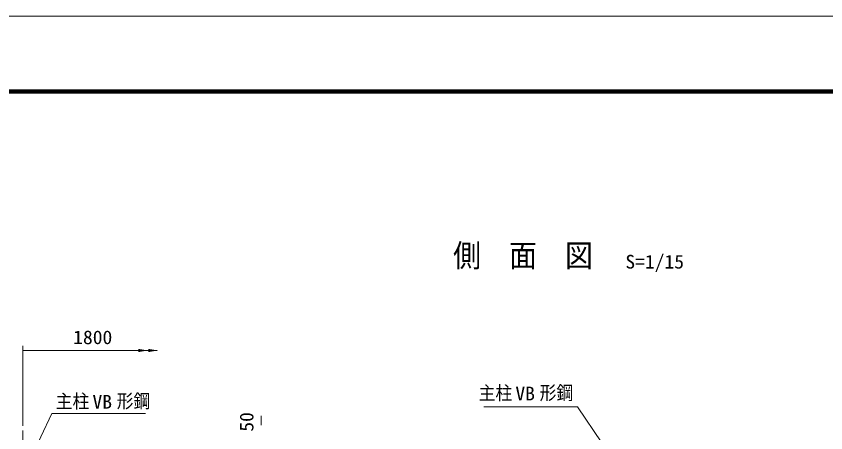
# Model space of a CAD drawing. Units: millimetres, scale not verified. Extents: x -4455 to 4455, y -3150 to 3150.
# Drawn here: x -1447 to 1117, y 1830 to 3150 of the extents above; entities that cross this region are included whole.
import ezdxf
from ezdxf.enums import TextEntityAlignment as Align

# ---------------------------------------------------------------- set-up
doc = ezdxf.new("R2010")
doc.units = ezdxf.units.MM
doc.header["$LTSCALE"] = 30
doc.linetypes.add('USER1', pattern=[2, 1.25, -0.25, 0.25, -0.25])
for name, color, linetype, lineweight in [('0-1_5寸法', 1, 'Continuous', 18), ('0-4_7詳細', 7, 'Continuous', 18), ('0-A_6文字', 3, 'Continuous', 9), ('0-B_中心線', 1, 'USER1', 18), ('1-0_D-TTL', 7, 'Continuous', 9)]:
    doc.layers.add(name, color=color, linetype=linetype, lineweight=lineweight)
doc.styles.add('ＭＳ ゴシック', font='')
doc.styles.get('ＭＳ ゴシック').set_extended_font_data('MS Gothic')

msp = doc.modelspace()

# ---------------------------------------------------------------- linework, layer by layer
at = {"layer": '0-1_5寸法'}
for p, q in [((-1425.51, 2090.78), (-1032.21, 2090.78)), ((-1061.17, 2090.78), (-1000.67, 2090.78)), ((-670.62, 1854.06), (-670.62, 1884.06))]:
    msp.add_line(p, q, dxfattribs=at)
for points in [[(-1030.21, 2090.78), (-1060.21, 2085.57), (-1060.21, 2095.99)], [(-998.67, 2090.78), (-1028.67, 2085.57), (-1028.67, 2095.99)]]:
    msp.add_solid(points, dxfattribs=at)
at = {"layer": '0-4_7詳細', "color": 1}
msp.add_line((-1425.51, 1852.42), (-1425.51, 2105.78), dxfattribs=at)
at = {"layer": '0-A_6文字', "color": 7}
for points in [[(34.78, 1911.87), (331.36, 1911.87), (408.14, 1798.06)], [(-1037.42, 1891.46), (-1333.7, 1891.46), (-1403.53, 1742.79)]]:
    msp.add_lwpolyline(points, dxfattribs=at)
at = {"layer": '0-B_中心線'}
msp.add_line((-1425.51, 1836.86), (-1425.51, -450.31), dxfattribs=at)
at = {"layer": '1-0_D-TTL', "color": 2, "lineweight": 18}
msp.add_lwpolyline([(-4454.85, 3150.21), (4454.85, 3150.21), (4454.85, -3150.21), (-4454.85, -3150.21)], close=True, dxfattribs=at)
at = {"layer": '1-0_D-TTL'}
for points in [[(-4168.47, 2916.87), (4168.47, 2916.87), (4168.47, -2916.87), (-4168.47, -2916.87)], [(-4165.81, 2914.21), (4165.81, 2914.21), (4165.81, -2914.21), (-4165.81, -2914.21)], [(-4163.16, 2911.56), (4163.16, 2911.56), (4163.16, -2911.56), (-4163.16, -2911.56)], [(-4160.51, 2908.91), (4160.51, 2908.91), (4160.51, -2908.91), (-4160.51, -2908.91)], [(-4157.86, 2906.26), (4157.86, 2906.26), (4157.86, -2906.26), (-4157.86, -2906.26)]]:
    msp.add_lwpolyline(points, close=True, dxfattribs=at)

# ---------------------------------------------------------------- texts
at = {"layer": '0-1_5寸法', "color": 3, "style": 'ＭＳ ゴシック', "width": 1.05}
msp.add_text('1800', height=43.33, dxfattribs=at).set_placement((-1266.1, 2097.87), align=Align.BOTTOM_LEFT)
msp.add_text('50', height=43.33, rotation=90, dxfattribs=at).set_placement((-682.32, 1833.42), align=Align.BOTTOM_LEFT)
at = {"layer": '0-A_6文字', "color": 7, "style": 'ＭＳ ゴシック', "width": 0.9}
msp.add_text('側\u3000面\u3000図', height=72.14, dxfattribs=at).set_placement((-63.05, 2333.97), align=Align.BOTTOM_LEFT)
at = {"layer": '0-A_6文字', "style": 'ＭＳ ゴシック'}
for s, width, p in [('S=1/15', 1.05, (482.55, 2337.43)), ('主柱', 0.9, (17.9, 1921.5)), ('VB', 1.05, (134.3, 1919.69)), ('形鋼', 0.9, (210.98, 1921.94)), ('主柱', 0.9, (-1321.42, 1895.38)), ('VB', 1.05, (-1205.02, 1893.57)), ('形鋼', 0.9, (-1128.34, 1895.82))]:
    msp.add_text(s, height=43.33, dxfattribs=dict(at, width=width)).set_placement(p, align=Align.BOTTOM_LEFT)

doc.saveas('drawing.dxf')
